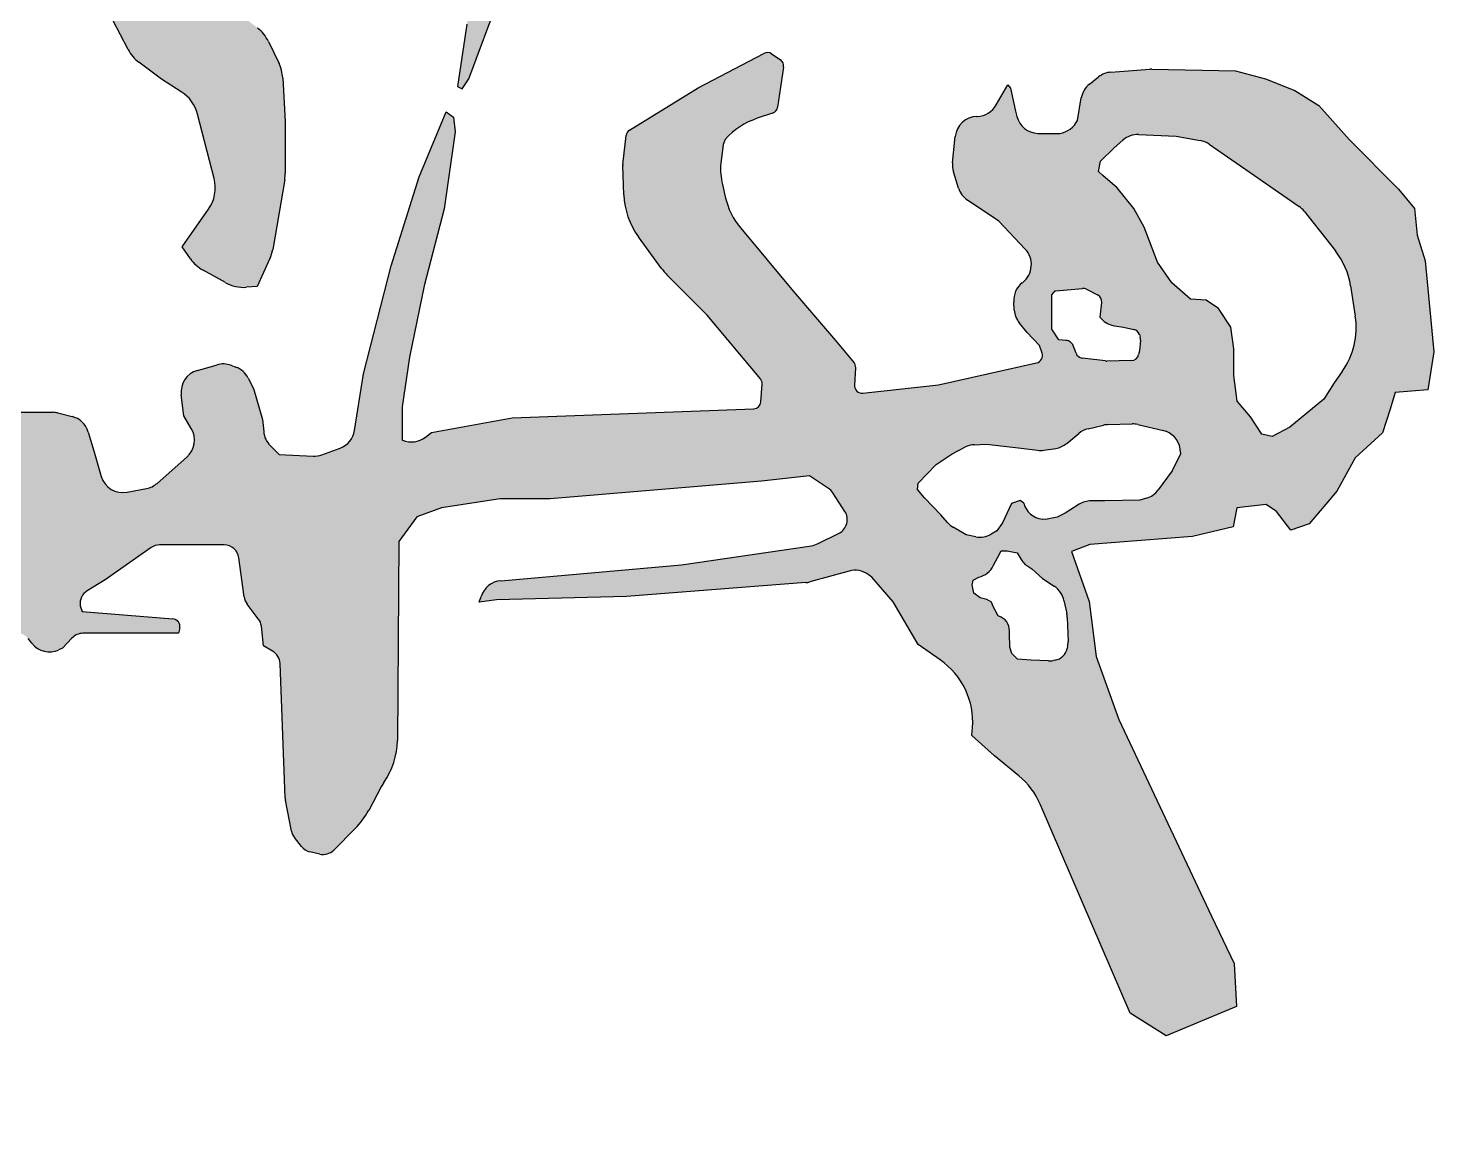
# Model space of a CAD drawing. Extents: x 1169373 to 1354985, y 649019 to 904199.
# Drawn here: x 1351048 to 1351683, y 695804 to 696304 of the extents above; entities that cross this region are included whole.
import ezdxf

# ---------------------------------------------------------------- set-up
doc = ezdxf.new("R2010")
doc.units = 0
doc.header["$LTSCALE"] = 1000
doc.header["$MEASUREMENT"] = 0
doc.layers.add('签名', color=7, linetype='Continuous')

msp = doc.modelspace()

# ---------------------------------------------------------------- hatches: boundary and pattern name
at = {"layer": '签名'}
h = msp.add_hatch(color=4, dxfattribs=at)
h.paths.add_polyline_path([(1350937.89, 696799.28), (1350959.57, 696796.36), (1350971.65, 696791.78), (1350981.66, 696786.37), (1350984.99, 696779.71), (1350985.83, 696771.79), (1350986.24, 696764.71), (1350986.24, 696763.05), (1350989.99, 696766.38), (1350995.41, 696774.71), (1351001.66, 696784.29), (1350999.16, 696795.11), (1350996.24, 696799.49, 0.161293), (1350979.39, 696812.64), (1350972.49, 696815.1), (1350945.81, 696823.01), (1350910.34, 696831.69, -0.055927), (1350903.22, 696834.3), (1350888.03, 696841.88, -0.036786), (1350883.74, 696844.44), (1350875.21, 696850.4, 0.116967), (1350860.63, 696856.18, 0.125161), (1350858.98, 696855.88), (1350850.21, 696851.87, 0.089225), (1350849.22, 696851.18, -0.045924), (1350849.7, 696851.58), (1350844.42, 696847.95, 0.195275), (1350843.01, 696845.81), (1350842.46, 696843.07, 0.293872), (1350843.8, 696839.64), (1350849.53, 696835.51), (1350855.36, 696833.43), (1350861.62, 696827.18), (1350863.75, 696812.29, 0.040442), (1350863.7, 696811.75, 0.74192), (1350869.93, 696809.86), (1350872.04, 696813.02), (1350881.21, 696815.93), (1350890.38, 696814.27), (1350897.46, 696809.27), (1350905.44, 696802.44, 0.146226), (1350907.22, 696801.65), (1350922.47, 696799.69)])
h.paths.add_polyline_path([(1351190.15, 696430.77, -0.224051), (1351196.5, 696417.72), (1351196.84, 696388.49, 0.252735), (1351204.67, 696374.37), (1351211.64, 696369.92), (1351218.31, 696370.59, 0.405395), (1351233.58, 696388.68), (1351232.41, 696405.44), (1351245.34, 696409.13), (1351249.03, 696410.98), (1351236.57, 696417.9), (1351234.26, 696427.12), (1351234.63, 696443.88, 0.116113), (1351233.02, 696451.5), (1351224.56, 696469.47, 0.062977), (1351222.27, 696473.07), (1351212.4, 696484.98, 0.230474), (1351198.86, 696491.13), (1351186.24, 696490.79), (1351182.23, 696489.73, 0.141943), (1351174.12, 696484.88), (1351163.19, 696473.14, 0.175293), (1351158.66, 696462.5), (1351158.54, 696460.34), (1351159.93, 696454.34), (1351160.85, 696454.34)])
h.paths.add_polyline_path([(1351163.29, 696281.25, 0.097987), (1351161.65, 696287.64), (1351156.84, 696297.64, 0.115547), (1351151.98, 696303.68), (1351133.83, 696317.85), (1351113.2, 696327.82), (1351103.37, 696328.01), (1351094.57, 696323.17), (1351086.59, 696307.21), (1351093.45, 696294.03, 0.112428), (1351098.33, 696288.27), (1351108.54, 696280.62), (1351117.5, 696274.92, -0.190711), (1351124.85, 696264.8), (1351132.28, 696235.76, -0.218827), (1351129.74, 696221.79), (1351117.86, 696204.83), (1351121.59, 696199.45, 0.115033), (1351127.31, 696194.27), (1351137.43, 696188.65, 0.14431), (1351146.81, 696186.55), (1351151.79, 696186.88), (1351157.53, 696199.5, 0.064737), (1351158.81, 696203.69), (1351164.19, 696235.33, 0.042109), (1351164.43, 696238.18), (1351164.43, 696261.34)])
h.paths.add_polyline_path([(1351004.57, 695876.53, 0.133698), (1351006.65, 695879.43), (1351010.33, 695889.27), (1351009.94, 695900.05), (1351009.94, 695904.16), (1351006.61, 695906.12), (1350999.16, 695906.51), (1350985.44, 695906.31), (1350979.11, 695906.92, -0.296761), (1350973.31, 695911.53), (1350971.91, 695915.72), (1350968.58, 695915.72), (1350965.49, 695910.93, -0.111035), (1350963.36, 695908.84), (1350958.97, 695906.12), (1350951.26, 695897.59, -0.159662), (1350947.58, 695895.49), (1350942.12, 695894.37), (1350928.4, 695895.54), (1350928.24, 695894.82), (1350927.93, 695888.24), (1350928.56, 695882.6), (1350933.26, 695877.59), (1350940.47, 695870.38), (1350944.55, 695870.7), (1350948.62, 695873.83), (1350952.07, 695872.58), (1350955.52, 695868.19), (1350956.78, 695861.3), (1350955.89, 695844.25, 0.22558), (1350958.12, 695838.85), (1350965.87, 695831.85), (1350969.32, 695832.48), (1350977.16, 695842.81), (1350986.31, 695851.05, 0.121444), (1350988.14, 695853.74), (1350992.5, 695865.51, -0.134274), (1350994.59, 695868.42)])
msp.add_hatch(color=4, dxfattribs=at).paths.add_polyline_path([(1351391.53, 696678.64), (1351328.98, 696552.56), (1351284.35, 696440.26), (1351260.75, 696364.86), (1351246.4, 696305.46), (1351242.3, 696277.29), (1351244.35, 696276.27), (1351247.4, 696280.74), (1351279.59, 696367.78), (1351319.06, 696467.1), (1351359.28, 696554.32), (1351403.86, 696644.87), (1351412.62, 696649.98), (1351416.28, 696640.49), (1351413.36, 696590.83), (1351413.36, 696552.13), (1351418.47, 696517.08), (1351442.59, 696474), (1351465.97, 696441.86), (1351484.97, 696414.85), (1351490.82, 696398.78), (1351489.36, 696382.72), (1351480.59, 696354.97), (1351473.57, 696347.03), (1351459.22, 696342.43), (1351449.99, 696331.16), (1351451.53, 696324.5), (1351468.47, 696317.77), (1351480.77, 696316.75), (1351495.63, 696330.58), (1351514.08, 696354.13), (1351523.31, 696385.88), (1351520.23, 696415.58), (1351509.47, 696440.67), (1351486.92, 696471.9), (1351465.91, 696501.6), (1351451.01, 696548.92), (1351452.03, 696589.88), (1351453.03, 696657.13), (1351450.98, 696694.51), (1351442.26, 696705.26), (1351424.84, 696711.41), (1351406.39, 696707.31)])
h = msp.add_hatch(color=4, dxfattribs=at)
h.paths.add_polyline_path([(1351318.41, 696255.11, -0.231178), (1351320.01, 696257.63), (1351350.92, 696276.64), (1351380.63, 696292.26, -0.274551), (1351384.1, 696292.08), (1351388.08, 696289.42, -0.290357), (1351389.56, 696286.1), (1351386.87, 696267.94, -0.282713), (1351384.58, 696265.21), (1351377.67, 696262.91, 0.12974), (1351363.15, 696253.41), (1351362.29, 696251.1), (1351361.15, 696242.54, 0.07073), (1351361.94, 696233), (1351363.2, 696227.45, 0.118418), (1351370.24, 696213.22), (1351394.02, 696184.71), (1351413.91, 696161.52), (1351421.33, 696152.62, -0.191696), (1351422.11, 696150.23), (1351421.62, 696142.36, 0.465128), (1351425.38, 696138.77), (1351459.5, 696142.47), (1351503.85, 696152.4, 0.44834), (1351506.31, 696156.84), (1351505.14, 696160.2), (1351499.55, 696166.18), (1351496.06, 696170.42, -0.157491), (1351493.76, 696176.24), (1351493.52, 696179.97, -0.24693), (1351497.38, 696188.64), (1351497.58, 696188.79, 0.440579), (1351498.69, 696203.8), (1351486.78, 696216.42), (1351472.59, 696225.99, -0.170294), (1351468.56, 696231.4), (1351466.26, 696238.73, -0.102372), (1351465.85, 696242.85), (1351467.1, 696254.67, -0.373734), (1351476.88, 696263.79), (1351477.1, 696263.8, 0.254103), (1351485.49, 696268.74), (1351490.89, 696278), (1351492, 696276.56), (1351494.33, 696266.13), (1351494.91, 696263.79, 0.331647), (1351504.36, 696256.09), (1351505.95, 696256.02), (1351512.95, 696256.02, 0.263355), (1351521.69, 696260.97), (1351522.31, 696262), (1351524.04, 696272.11, -0.184975), (1351527.77, 696278.38), (1351531.84, 696281.6, -0.149598), (1351537.39, 696283.77), (1351555.43, 696285.13), (1351593.75, 696284.33), (1351607.31, 696280.75), (1351620.48, 696275.56), (1351631.26, 696268.78), (1351645.23, 696253.23), (1351667.32, 696230.87), (1351674.51, 696222.1), (1351675.7, 696210.14), (1351679.3, 696198.57), (1351683.3, 696157.41), (1351680.5, 696140.27), (1351665.74, 696139.07), (1351663.34, 696131.09), (1351660.15, 696120.73), (1351647.78, 696109.56), (1351639.4, 696094.41), (1351627.03, 696079.65), (1351618.64, 696076.86), (1351612.26, 696085.24), (1351607.47, 696088.43), (1351594.3, 696086.83), (1351592.58, 696078.34), (1351574.22, 696073.95), (1351527.93, 696070.36), (1351519.55, 696067.17), (1351527.63, 696044.55), (1351530.82, 696019.68), (1351540.97, 695991.2), (1351582.83, 695902.43), (1351593.04, 695881), (1351594.07, 695861.61), (1351562.41, 695848.35), (1351546.07, 695858.55), (1351524.63, 695908.55), (1351505.42, 695953.04, 0.119239), (1351495.81, 695965.81), (1351484.8, 695974.87), (1351474.59, 695984.05), (1351474.87, 695987.61, 0.267055), (1351460.29, 696018.21), (1351450.32, 696025.09), (1351439.08, 696044.35), (1351429.44, 696055.59), (1351427.77, 696056.78, 0.225942), (1351419.13, 696058.31), (1351401.46, 696053.44, -0.047725), (1351399.55, 696053.11), (1351318.6, 696046.76), (1351259.93, 696045.38), (1351252.1, 696044.2), (1351252.95, 696046.88, -0.302854), (1351261.77, 696053.96), (1351343.5, 696061.21), (1351402.12, 696069.8, 0.079622), (1351405.2, 696070.77), (1351414.59, 696075.46, 0.447831), (1351417.25, 696085.25), (1351411.73, 696093.74, 0.101957), (1351409.8, 696095.69), (1351401.33, 696101.33), (1351379.64, 696098.93), (1351284.07, 696090.9), (1351261.58, 696090.9), (1351235.07, 696086.89), (1351223.83, 696082.88), (1351215.8, 696071.64), (1351215.08, 695981.8, -0.1506), (1351209.03, 695962.71), (1351207.77, 695960.89), (1351202.14, 695950.2, -0.07539), (1351196.09, 695942), (1351186.34, 695932.26, -0.258442), (1351180, 695930.44), (1351175.59, 695931.46, -0.172364), (1351171.75, 695933.91), (1351168.6, 695937.96, -0.116492), (1351167.29, 695940.8), (1351164.4, 695955.27), (1351162.13, 696016.53, 0.257654), (1351158.74, 696022.16), (1351154.57, 696024.57), (1351153.65, 696033.37, 0.137932), (1351152.28, 696036.78), (1351147.23, 696043.4, -0.130882), (1351145.89, 696046.63), (1351143.53, 696064.26, 0.375873), (1351136.79, 696070.16), (1351107.72, 696070.16, 0.153785), (1351103.82, 696068.93), (1351083.05, 696054.4), (1351075, 696049.42, 0.298099), (1351071.85, 696042.68), (1351072.79, 696040.08), (1351113.72, 696036.68, -0.449386), (1351116.77, 696032.61), (1351116.28, 696030.2), (1351073.08, 696030.2, 0.210128), (1351068.07, 696028), (1351063.9, 696023.45), (1351062.1, 696022.66, -0.340919), (1351050.01, 696025.68), (1351048.3, 696027.85, 0.210758), (1351043.45, 696030.42), (1351034.95, 696031.02, -0.201903), (1351027.9, 696034.6), (1351021.95, 696041.63, -0.259318), (1351020.02, 696051.35), (1351020.94, 696054.21, -0.264412), (1351033.33, 696065.56), (1351043.62, 696067.91), (1351044.44, 696069.74, 0.42547), (1351042.6, 696074.28), (1351038.52, 696075.91, 0.080244), (1351031.19, 696076.93), (1351014.9, 696076.35), (1350920.09, 696075.25), (1350845.75, 696069.06), (1350812.29, 696066.93, 0.145884), (1350808.64, 696065.59), (1350760.57, 696029.59), (1350721.15, 696003.14), (1350672.71, 695966.56), (1350609.07, 695923.23), (1350589.57, 695908.19, 0.151784), (1350586.09, 695903.23), (1350584.29, 695897.65), (1350584.29, 695893.1, 0.121298), (1350585.46, 695888.36), (1350588.38, 695885), (1350594.13, 695883.52), (1350600.18, 695883.66, 0.108689), (1350614.37, 695887.12), (1350623.95, 695891.81), (1350693.78, 695923.87), (1350777.93, 695962.37), (1350849.5, 695991.45), (1350879.39, 695997.74), (1350924.22, 696000.1), (1350935.03, 695999.53, -0.148728), (1350942.47, 695996.83), (1350949.18, 695991.8, -0.11645), (1350953.18, 695987.01), (1350958.04, 695977.31), (1350942.83, 695974.97, 0.187953), (1350934.28, 695970.03), (1350917.33, 695948.86, 0.102525), (1350914.82, 695943.94), (1350910.85, 695929.37), (1350892.83, 695929.37, 0.144191), (1350885.46, 695927.2), (1350802.31, 695873.57), (1350723.59, 695827.3, 0.063491), (1350720.87, 695825.19), (1350706.35, 695810.69, -0.080592), (1350702.82, 695808.14), (1350698.28, 695805.88, -0.178905), (1350688.9, 695804.85), (1350685.39, 695810.56), (1350681.59, 695821.8, -0.27945), (1350684.45, 695835.6), (1350689.06, 695840.56), (1350710.73, 695847.06, 0.073381), (1350714.33, 695848.74), (1350819.62, 695918.37), (1350856.64, 695944.03, 0.06755), (1350859.34, 695946.5), (1350864.92, 695953.21), (1350865.25, 695955.07, 0.305341), (1350854.56, 695960.32), (1350850.29, 695960.02), (1350779.51, 695928.58), (1350655.07, 695875.06), (1350619.1, 695861.4, -0.052637), (1350612.2, 695859.58), (1350591.21, 695856.35, -0.090596), (1350579, 695856.7), (1350564.82, 695859.7, -0.085038), (1350554.15, 695863.95), (1350548.22, 695867.57, -0.181064), (1350543.81, 695873.2), (1350541.17, 695881.56, -0.147202), (1350541.09, 695887.44), (1350544.34, 695898.82, -0.109427), (1350546.44, 695902.7), (1350564.77, 695923.83, -0.048018), (1350566.19, 695925.17), (1350623.61, 695970.15), (1350673.16, 696003.94), (1350688.55, 696016.11, 0.298156), (1350690.9, 696023.17), (1350688.1, 696033.8), (1350682.6, 696040.09), (1350663.72, 696041.66), (1350452.75, 696015.77), (1350336.17, 696003.18), (1350080.17, 695982.31, -0.291644), (1350073.7, 695985.73), (1350056.19, 696016.54), (1350056.19, 696019.06, -0.383842), (1350062.27, 696025.82), (1350101.01, 696029.9), (1350399.09, 696043.26), (1350603.77, 696065.33), (1350676.91, 696070.83), (1350679.83, 696078.73), (1350677.62, 696108.49), (1350664.7, 696147.2), (1350652.83, 696162.03), (1350636.14, 696183.97, -0.101619), (1350633.18, 696190.13), (1350630.98, 696198.92, -0.109256), (1350630.78, 696206.26), (1350633.06, 696218.1, -0.280752), (1350644.95, 696231.19), (1350647.63, 696231.98, -0.126758), (1350656.11, 696232.27), (1350664.39, 696230.43, -0.15474), (1350673.27, 696225.28), (1350687.56, 696209.57, -0.081557), (1350690.56, 696204.95), (1350695.08, 696194.63, -0.093443), (1350696.49, 696188.49), (1350697.35, 696166.97), (1350704.28, 696126.43), (1350714.43, 696085.85, 0.390931), (1350722.14, 696080.8), (1350752.76, 696085.9), (1350777.35, 696098.64, 0.171134), (1350780.45, 696101.93), (1350790.37, 696124.46), (1350820.05, 696169.94), (1350834.17, 696198.16, 0.116513), (1350834.89, 696201.21), (1350834.89, 696221.86, 0.107138), (1350834.28, 696224.67), (1350831.53, 696230.72, 0.523435), (1350820.54, 696232.71), (1350809.33, 696221.52, -0.18265), (1350804.95, 696219.54), (1350791.63, 696218.71, -0.340063), (1350784.75, 696223.35), (1350782.85, 696229.06, 0.294066), (1350777.11, 696233.67), (1350771.85, 696234.23, 0.133568), (1350754.24, 696231.37), (1350751.78, 696230.25), (1350736.71, 696221.89, 0.220074), (1350733.35, 696217.28), (1350730.22, 696201.67, -0.080659), (1350729.46, 696199.63), (1350718.13, 696179.83), (1350715.42, 696181.99, -0.201849), (1350712.9, 696186.63), (1350709.4, 696221.6, -0.240558), (1350710.52, 696224.48), (1350725.9, 696238.14, 0.21433), (1350727.04, 696240.68), (1350727.04, 696244.99, 0.280337), (1350725.2, 696248.01), (1350671.63, 696275.73), (1350633.85, 696298.75, 0.156534), (1350627.79, 696300.21), (1350612.27, 696299.06, -0.46076), (1350604.99, 696306.4), (1350606.74, 696327.5, -0.064651), (1350610.41, 696344.62), (1350621.36, 696386.58), (1350636.95, 696446.47), (1350655.31, 696518.65), (1350658.9, 696537.32), (1350638.04, 696535.23, -0.064936), (1350620.46, 696535.76), (1350604, 696538.42, -0.080775), (1350593.65, 696541.86), (1350586.09, 696545.81, -0.135752), (1350572.86, 696558.19), (1350572.48, 696558.82, -0.154043), (1350567.55, 696578.67), (1350567.75, 696581.9, -0.136703), (1350568.95, 696585.34), (1350576.78, 696596.64), (1350578.62, 696597.11, -0.279334), (1350585.36, 696595.07), (1350599.74, 696579.04), (1350620.16, 696569.17), (1350640.21, 696565.16, 0.141167), (1350658.96, 696566.73), (1350662.86, 696569.53), (1350667.5, 696576.22, 0.122029), (1350668.22, 696579.41), (1350667.15, 696628.62, 0.13949), (1350661.67, 696646.4), (1350654.44, 696657.52), (1350649.05, 696663.24, 0.109197), (1350636.92, 696671.5), (1350627.43, 696675.3, -0.674227), (1350633.5, 696707.26), (1350644.29, 696706.76, -0.092395), (1350659.49, 696701.81), (1350670.86, 696695.38, -0.067551), (1350678.14, 696689.84), (1350693.98, 696674.01), (1350694.71, 696673.01, -0.157847), (1350701.3, 696653.13), (1350701.85, 696573.34, 0.507739), (1350706.3, 696570.13), (1350734.16, 696579.22), (1350797.41, 696595.68), (1350803.02, 696597.79, 0.285141), (1350824.87, 696626.22), (1350825.32, 696630.67), (1350815.13, 696651.03), (1350814.86, 696655.58, -0.404917), (1350824.12, 696666.34), (1350831.74, 696667.03, -0.059906), (1350834.17, 696666.96), (1350845.32, 696665.29, -0.217925), (1350852.43, 696660.65), (1350858.71, 696650.72, -0.127757), (1350860.27, 696645.84), (1350860.97, 696633.22), (1350861.38, 696630.19, 0.45192), (1350874.11, 696621.69), (1350893.5, 696626.86, 0.061267), (1350901.2, 696629.96), (1350915.08, 696637.64, -0.126968), (1350931.53, 696641.88), (1350984.15, 696641.88, 0.329734), (1350987.4, 696644.29), (1350993.91, 696665.58), (1351001.91, 696643.43, 0.229531), (1351004.03, 696641.36), (1351007.49, 696640.21, -0.382276), (1351009.74, 696636.27), (1351006.73, 696622.23, -0.203047), (1351005.2, 696620.06), (1350995.88, 696614.24), (1350978.1, 696604.36), (1350953.06, 696595.8), (1350918.15, 696589.22), (1350901.02, 696589.22), (1350886.44, 696589.74, 0.112418), (1350879.03, 696588.33), (1350874.31, 696586.27, 0.326044), (1350872.29, 696582.81), (1350875.29, 696553.43), (1350873.32, 696540.93), (1350868.68, 696533.34, 0.328096), (1350869.36, 696525.32), (1350875.29, 696518.55), (1350890.39, 696463.81, 0.053255), (1350890.92, 696462.47), (1350914.82, 696416.78), (1350933.79, 696386.25), (1350949.92, 696361.07, 0.098742), (1350951.76, 696359.15), (1350974.89, 696343.08), (1351011.04, 696310.24, 0.218816), (1351016.46, 696308.52), (1351019.05, 696308.85, -0.291918), (1351025.66, 696305.71), (1351027.45, 696302.84, -0.158896), (1351028.47, 696298.75), (1351027.58, 696286.22), (1351036.01, 696289.38), (1351019.15, 696271.48), (1351018.44, 696267.23, -0.240188), (1351009.26, 696254.81), (1351002.91, 696253.98), (1350972.13, 696253.98), (1350927.05, 696250.29), (1350901.19, 696249.55), (1350890.84, 696246.6), (1350888.6, 696227.97), (1350875.3, 696203.6), (1350858.31, 696182.93), (1350853.14, 696173.33), (1350844.46, 696154.13, -0.059303), (1350840.31, 696147.25), (1350826.15, 696129.06, 0.096023), (1350820.29, 696117.52), (1350817.67, 696108.35), (1350821.36, 696103.19), (1350831.71, 696100.97), (1350899.49, 696110.66), (1350931.02, 696113.44, 0.368288), (1350940.29, 696122.87), (1350940.4, 696124.37, -0.287337), (1350946.79, 696133.11), (1350950.17, 696134.47, -0.1299), (1350955.35, 696135.1), (1350985.96, 696130.9), (1351015.79, 696130.07), (1351059.3, 696130.07, -0.061275), (1351061.77, 696129.76), (1351068.15, 696128.17, -0.265952), (1351075.46, 696121.16), (1351077.96, 696112.68), (1351081.37, 696101.08, 0.385739), (1351093.06, 696093.94), (1351101.74, 696095.59, 0.134429), (1351106.57, 696097.96), (1351120, 696109.8, 0.361907), (1351122, 696122.7), (1351118.57, 696128.41), (1351117.44, 696137.99, -0.367837), (1351124.77, 696148.99), (1351133.63, 696151.52, -0.157947), (1351139.91, 696151.3), (1351142.1, 696150.5, -0.191883), (1351147.74, 696145.48), (1351150.06, 696140.83), (1351154.21, 696126.75), (1351154.7, 696121.32, 0.175535), (1351157.65, 696115.03), (1351161.67, 696111.02), (1351177.01, 696110.29, 0.100406), (1351181.01, 696110.91), (1351189.21, 696113.92, 0.271742), (1351195.76, 696121.9), (1351199.79, 696147.46), (1351212.23, 696196.32), (1351224.92, 696236.53), (1351237.09, 696265.89), (1351240.41, 696263.4), (1351241.24, 696256.78), (1351236.26, 696222), (1351227.15, 696187.21), (1351220.51, 696154.91), (1351217.2, 696132.55), (1351217.2, 696117.65, 0.280775), (1351227.75, 696118.85), (1351230.46, 696120.96), (1351266.93, 696127.58), (1351376.04, 696131.59, 0.384258), (1351379.3, 696134.76), (1351379.84, 696142.77, 0.192772), (1351379.06, 696145.17), (1351355.06, 696173.94), (1351337.84, 696191.15, -0.038185), (1351334.46, 696195.09), (1351323.97, 696209.38, -0.150784), (1351317.41, 696228.32), (1351316.94, 696241.85)])
h.paths.add_polyline_path([(1350828.27, 696569.63), (1350830.67, 696558.57), (1350828.89, 696515.84), (1350816.57, 696444.44), (1350799.32, 696379.2), (1350775.92, 696312.73), (1350754.97, 696280.72), (1350726.64, 696295.49), (1350697.07, 696309.03), (1350646.59, 696330.97, -0.411776), (1350643.04, 696339.86), (1350657.65, 696374.27), (1350671.2, 696416.13), (1350687.22, 696477.68), (1350694.61, 696513.37), (1350703.23, 696534.3), (1350712.23, 696537.4), (1350744.01, 696543.65), (1350773.86, 696556.16), (1350800.34, 696564.82), (1350822.01, 696570.59)], flags=16)
h.paths.add_polyline_path([(1350861.1, 696491.09), (1350864.08, 696490.25), (1350870.02, 696479.63), (1350874.7, 696454.59), (1350893.39, 696411.73), (1350919.5, 696356.36, 0.039662), (1350920.83, 696354.03), (1350938.34, 696328.4), (1350954.48, 696299.54), (1350962.55, 696285.53), (1350959.58, 696282.56), (1350932.82, 696281.29), (1350900.25, 696277.81), (1350837.51, 696282.9, 0.081589), (1350835.31, 696282.72), (1350815.12, 696277.67, 0.183834), (1350811.15, 696274.91), (1350808.73, 696271.36, -0.12786), (1350802.28, 696265.73), (1350793.49, 696261.34), (1350785, 696264.31), (1350783.89, 696271.52), (1350784.76, 696281.88), (1350795.99, 696306.05), (1350812.4, 696337.12), (1350827.95, 696372.51), (1350842.63, 696410.49), (1350853, 696452.79), (1350855.59, 696487.31), (1350857.28, 696490.67)], flags=16)
h.paths.add_polyline_path([(1351532.68, 696243.55), (1351538.89, 696249.65), (1351542.82, 696253.05, -0.191823), (1351549.94, 696255.53), (1351566.87, 696254.78), (1351577.76, 696252.84, -0.10674), (1351581.74, 696251.2), (1351602.31, 696237.07), (1351622.5, 696223.03, -0.07439), (1351624.7, 696220.96), (1351638.8, 696203.03, -0.129106), (1351645.68, 696187.19), (1351647.79, 696173.45, -0.195793), (1351641.85, 696148.51), (1351638.21, 696143.42), (1351633.55, 696135.97), (1351618.16, 696123.39), (1351610.23, 696119.19), (1351605.57, 696120.13), (1351600.44, 696128.05), (1351594.38, 696135.03), (1351592.98, 696146.68), (1351592.98, 696158.8), (1351591.58, 696168.58), (1351585.99, 696176.97), (1351580.39, 696180.7), (1351573.4, 696181.16), (1351565, 696188.62), (1351558.48, 696197.94), (1351552.41, 696213.78), (1351547.75, 696222.16), (1351540.29, 696231.48), (1351533.76, 696237.07), (1351531.82, 696238.93)], flags=16)
h.paths.add_polyline_path([(1351510.75, 696183.22), (1351512.19, 696184.94), (1351512.48, 696184.94), (1351525.46, 696186.1), (1351531.38, 696183.14, -0.319194), (1351533.23, 696179.67), (1351532.38, 696173.13), (1351533.13, 696172.31, 0.170609), (1351539.1, 696169.12), (1351543.06, 696168.51), (1351547.75, 696167.5, -0.270894), (1351550.28, 696165.17), (1351550.84, 696163.33), (1351550.27, 696157.85), (1351549.94, 696156.2, -0.35173), (1351546.67, 696153.47), (1351535.27, 696153.24), (1351524.45, 696154.52, -0.28734), (1351521.64, 696156.78), (1351520.57, 696159.86, 0.155831), (1351519.33, 696161.52, 0.184917), (1351517.12, 696162.54), (1351513.92, 696162.75), (1351510.75, 696167.65), (1351510.75, 696176.01)], flags=16)
h.paths.add_polyline_path([(1351450.34, 696098.09), (1351458.41, 696106.51), (1351465.74, 696111.28), (1351471.45, 696114.27, -0.109091), (1351475.7, 696115.42), (1351481.15, 696115.68), (1351496.92, 696113.84), (1351504.31, 696112.92, 0.069308), (1351507.12, 696112.96), (1351512.46, 696113.78, 0.13629), (1351517.43, 696116.02), (1351522.85, 696120.53, -0.117467), (1351527.08, 696122.63), (1351534.07, 696124.24, -0.049761), (1351536.08, 696124.5), (1351546.97, 696124.8, -0.063156), (1351549.53, 696124.55), (1351561.1, 696121.91), (1351562.23, 696121.48, -0.311276), (1351568.8, 696111.95), (1351568.8, 696111.28), (1351565.14, 696103.58), (1351558.74, 696094.96, -0.162986), (1351553.42, 696091.26), (1351550.47, 696090.39), (1351534.69, 696090.02), (1351528.45, 696090.02, 0.140475), (1351523.05, 696088.48), (1351516.72, 696084.53), (1351513.06, 696082.69), (1351507.92, 696081.6), (1351506.35, 696081.79, -0.312011), (1351498.04, 696088.94), (1351496.36, 696090.14), (1351492.52, 696088.92), (1351488.48, 696080.13), (1351485.92, 696076.46), (1351483.25, 696074.97, -0.174687), (1351476.43, 696073.82), (1351471.98, 696074.63), (1351466.09, 696078.16, -0.082204), (1351463.55, 696080.32), (1351460.61, 696083.79), (1351453.27, 696091.49), (1351449.97, 696095.15)], flags=16)
h.paths.add_polyline_path([(1351475.26, 696054.17), (1351477.73, 696055.51, 0.21493), (1351484.28, 696060.73), (1351486.28, 696064.62), (1351487.87, 696067.49), (1351490.57, 696067.49), (1351495.03, 696066.53), (1351496.89, 696063.55, 0.120194), (1351500.35, 696060.18), (1351501.71, 696059.38), (1351506.48, 696054.93), (1351511.81, 696051.43, -0.198061), (1351516.19, 696045.01), (1351517.62, 696038.23), (1351518.05, 696026.52, -0.06461), (1351517.81, 696023.91), (1351517.66, 696023.26, -0.302829), (1351512.2, 696018.06), (1351511.36, 696017.91, -0.052243), (1351509.24, 696017.76), (1351501.39, 696018.04), (1351495.19, 696018.52), (1351492.64, 696021.06), (1351491.69, 696023.93), (1351491.52, 696030.64, 0.37754), (1351486.45, 696038.06), (1351484.21, 696042.37), (1351483.42, 696044.28), (1351481.35, 696045.55), (1351478.32, 696046.18), (1351475.46, 696048.41), (1351474.66, 696052.06)], flags=16)

# ---------------------------------------------------------------- linework, layer by layer
at = {"layer": '签名', "color": 4}
for p, q in [((1351247.4, 696280.74, -1699.6), (1351279.59, 696367.78, -1699.6)), ((1351093.45, 696294.03, -1699.6), (1351086.59, 696307.21, -1699.6)), ((1351246.4, 696305.46, -1699.6), (1351242.3, 696277.29, -1699.6)), ((1351156.84, 696297.64, -1699.6), (1351161.65, 696287.64, -1699.6)), ((1351350.92, 696276.64, -1699.6), (1351380.63, 696292.26, -1699.6)), ((1351384.1, 696292.08, -1699.6), (1351388.08, 696289.42, -1699.6)), ((1351108.54, 696280.62, -1699.6), (1351098.33, 696288.27, -1699.6)), ((1351389.56, 696286.1, -1699.6), (1351386.87, 696267.94, -1699.6)), ((1351117.5, 696274.92, -1699.6), (1351108.54, 696280.62, -1699.6)), ((1351163.29, 696281.25, -1699.6), (1351164.43, 696261.34, -1699.6)), ((1351244.35, 696276.27, -1699.6), (1351247.4, 696280.74, -1699.6)), ((1351527.77, 696278.38, -1699.6), (1351531.84, 696281.6, -1699.6)), ((1351537.39, 696283.77, -1699.6), (1351554.95, 696285.1, -1699.6)), ((1351555.92, 696285.12, -1699.6), (1351593.75, 696284.33, -1699.6)), ((1351593.75, 696284.33, -1699.6), (1351607.31, 696280.75, -1699.6)), ((1351607.31, 696280.75, -1699.6), (1351620.48, 696275.56, -1699.6)), ((1351242.3, 696277.29, -1699.6), (1351244.35, 696276.27, -1699.6)), ((1351320.01, 696257.63, -1699.6), (1351350.92, 696276.64, -1699.6)), ((1351485.61, 696268.96, -1699.6), (1351490.89, 696278, -1699.6)), ((1351490.89, 696278, -1699.6), (1351492, 696276.56, -1699.6)), ((1351492, 696276.56, -1699.6), (1351494.33, 696266.13, -1699.6)), ((1351620.48, 696275.56, -1699.6), (1351631.26, 696268.78, -1699.6)), ((1351522.31, 696262, -1699.6), (1351524.04, 696272.11, -1699.6)), ((1351631.26, 696268.78, -1699.6), (1351645.23, 696253.23, -1699.6)), ((1351132.28, 696235.76, -1699.6), (1351124.85, 696264.8, -1699.6)), ((1351164.43, 696261.34, -1699.6), (1351164.43, 696238.18, -1699.6)), ((1351224.92, 696236.53, -1699.6), (1351237.09, 696265.89, -1699.6)), ((1351237.09, 696265.89, -1699.6), (1351240.41, 696263.4, -1699.6)), ((1351240.41, 696263.4, -1699.6), (1351241.24, 696256.78, -1699.6)), ((1351384.58, 696265.21, -1699.6), (1351377.67, 696262.91, -1699.6)), ((1351476.88, 696263.79, -1699.6), (1351477.1, 696263.8, -1699.6)), ((1351494.33, 696266.13, -1699.6), (1351494.91, 696263.79, -1699.6)), ((1351521.69, 696260.97, -1699.6), (1351522.31, 696262, -1699.6)), ((1351241.24, 696256.78, -1699.6), (1351236.26, 696222, -1699.6)), ((1351316.97, 696242.1, -1699.6), (1351318.41, 696255.11, -1699.6)), ((1351465.85, 696242.85, -1699.6), (1351467.1, 696254.67, -1699.6)), ((1351504.36, 696256.09, -1699.6), (1351505.95, 696256.02, -1699.6)), ((1351505.95, 696256.02, -1699.6), (1351512.95, 696256.02, -1699.6)), ((1351549.94, 696255.53, -1699.6), (1351566.87, 696254.78, -1699.6)), ((1351566.87, 696254.78, -1699.6), (1351577.76, 696252.84, -1699.6)), ((1351362.29, 696251.1, -1699.6), (1351361.15, 696242.54, -1699.6)), ((1351363.15, 696253.41, -1699.6), (1351362.29, 696251.1, -1699.6)), ((1351532.68, 696243.55, -1699.6), (1351538.89, 696249.65, -1699.6)), ((1351538.89, 696249.65, -1699.6), (1351542.82, 696253.05, -1699.6)), ((1351581.74, 696251.2, -1699.6), (1351602.31, 696237.07, -1699.6)), ((1351645.23, 696253.23, -1699.6), (1351667.32, 696230.87, -1699.6)), ((1351317.41, 696228.32, -1699.6), (1351316.95, 696241.6, -1699.6)), ((1351531.82, 696238.93, -1699.6), (1351532.68, 696243.55, -1699.6)), ((1351164.19, 696235.33, -1699.6), (1351158.81, 696203.69, -1699.6)), ((1351212.23, 696196.32, -1699.6), (1351224.92, 696236.53, -1699.6)), ((1351224.92, 696236.53, -1699.6), (1351224.92, 696236.53, -1699.6)), ((1351468.56, 696231.4, -1699.6), (1351466.26, 696238.73, -1699.6)), ((1351533.76, 696237.07, -1699.6), (1351531.82, 696238.93, -1699.6)), ((1351540.29, 696231.48, -1699.6), (1351533.76, 696237.07, -1699.6)), ((1351602.31, 696237.07, -1699.6), (1351622.5, 696223.03, -1699.6)), ((1351361.94, 696233, -1699.6), (1351363.2, 696227.45, -1699.6)), ((1351547.75, 696222.16, -1699.6), (1351540.29, 696231.48, -1699.6)), ((1351667.32, 696230.87, -1699.6), (1351674.51, 696222.1, -1699.6)), ((1351486.78, 696216.42, -1699.6), (1351472.59, 696225.99, -1699.6)), ((1351552.41, 696213.78, -1699.6), (1351547.75, 696222.16, -1699.6)), ((1351674.51, 696222.1, -1699.6), (1351675.7, 696210.14, -1699.6)), ((1351117.86, 696204.83, -1699.6), (1351129.74, 696221.79, -1699.6)), ((1351236.26, 696222, -1699.6), (1351227.15, 696187.21, -1699.6)), ((1351498.69, 696203.8, -1699.6), (1351486.78, 696216.42, -1699.6)), ((1351624.7, 696220.96, -1699.6), (1351638.8, 696203.03, -1699.6)), ((1351334.46, 696195.09, -1699.6), (1351323.97, 696209.38, -1699.6)), ((1351370.24, 696213.22, -1699.6), (1351394.02, 696184.71, -1699.6)), ((1351558.48, 696197.94, -1699.6), (1351552.41, 696213.78, -1699.6)), ((1351675.7, 696210.14, -1699.6), (1351679.3, 696198.57, -1699.6)), ((1351121.59, 696199.45, -1699.6), (1351117.86, 696204.83, -1699.6)), ((1351157.53, 696199.5, -1699.6), (1351151.79, 696186.88, -1699.6)), ((1351565, 696188.62, -1699.6), (1351558.48, 696197.94, -1699.6)), ((1351679.3, 696198.57, -1699.6), (1351683.3, 696157.41, -1699.6)), ((1351137.43, 696188.65, -1699.6), (1351127.31, 696194.27, -1699.6)), ((1351199.79, 696147.46, -1699.6), (1351212.23, 696196.32, -1699.6)), ((1351355.06, 696173.94, -1699.6), (1351337.84, 696191.15, -1699.6)), ((1351151.79, 696186.88, -1699.6), (1351146.81, 696186.55, -1699.6)), ((1351227.15, 696187.21, -1699.6), (1351220.51, 696154.91, -1699.6)), ((1351394.02, 696184.71, -1699.6), (1351413.91, 696161.52, -1699.6)), ((1351497.38, 696188.64, -1699.6), (1351497.58, 696188.79, -1699.6)), ((1351510.75, 696183.22, -1699.6), (1351512.19, 696184.94, -1699.6)), ((1351512.19, 696184.94, -1699.6), (1351512.48, 696184.94, -1699.6)), ((1351512.48, 696184.94, -1699.6), (1351524.5, 696186.01, -1699.6)), ((1351526.32, 696185.67, -1699.6), (1351531.38, 696183.14, -1699.6)), ((1351573.4, 696181.16, -1699.6), (1351565, 696188.62, -1699.6)), ((1351645.68, 696187.19, -1699.6), (1351647.79, 696173.45, -1699.6)), ((1351493.76, 696176.24, -1699.6), (1351493.52, 696179.97, -1699.6)), ((1351510.75, 696176.01, -1699.6), (1351510.75, 696183.22, -1699.6)), ((1351533.23, 696179.67, -1699.6), (1351532.38, 696173.13, -1699.6)), ((1351580.39, 696180.7, -1699.6), (1351573.4, 696181.16, -1699.6)), ((1351585.99, 696176.97, -1699.6), (1351580.39, 696180.7, -1699.6)), ((1351379.06, 696145.17, -1699.6), (1351355.06, 696173.94, -1699.6)), ((1351510.75, 696167.65, -1699.6), (1351510.75, 696176.01, -1699.6)), ((1351532.38, 696173.13, -1699.6), (1351533.13, 696172.31, -1699.6)), ((1351591.58, 696168.58, -1699.6), (1351585.99, 696176.97, -1699.6)), ((1351499.55, 696166.18, -1699.6), (1351496.06, 696170.42, -1699.6)), ((1351505.14, 696160.2, -1699.6), (1351499.55, 696166.18, -1699.6)), ((1351513.92, 696162.75, -1699.6), (1351510.75, 696167.65, -1699.6)), ((1351539.1, 696169.12, -1699.6), (1351543.06, 696168.51, -1699.6)), ((1351543.06, 696168.51, -1699.6), (1351547.75, 696167.5, -1699.6)), ((1351550.28, 696165.17, -1699.6), (1351550.64, 696163.99, -1699.6)), ((1351592.98, 696158.8, -1699.6), (1351591.58, 696168.58, -1699.6)), ((1351413.91, 696161.52, -1699.6), (1351421.33, 696152.62, -1699.6)), ((1351506.31, 696156.84, -1699.6), (1351505.14, 696160.2, -1699.6)), ((1351517.12, 696162.54, -1699.6), (1351513.92, 696162.75, -1699.6)), ((1351519.57, 696161.33, -1699.6), (1351519.11, 696161.73, -1699.6)), ((1351521.64, 696156.78, -1699.6), (1351520.57, 696159.86, -1699.6)), ((1351550.77, 696162.63, -1699.6), (1351550.27, 696157.85, -1699.6)), ((1351592.98, 696146.68, -1699.6), (1351592.98, 696158.8, -1699.6)), ((1351220.51, 696154.91, -1699.6), (1351217.2, 696132.55, -1699.6)), ((1351459.5, 696142.47, -1699.6), (1351503.85, 696152.4, -1699.6)), ((1351535.03, 696153.27, -1699.6), (1351524.45, 696154.52, -1699.6)), ((1351546.67, 696153.47, -1699.6), (1351535.5, 696153.24, -1699.6)), ((1351550.27, 696157.85, -1699.6), (1351549.94, 696156.2, -1699.6)), ((1351683.3, 696157.41, -1699.6), (1351680.5, 696140.27, -1699.6)), ((1351124.77, 696148.99, -1699.6), (1351133.63, 696151.52, -1699.6)), ((1351139.91, 696151.3, -1699.6), (1351142.1, 696150.5, -1699.6)), ((1351195.76, 696121.9, -1699.6), (1351199.79, 696147.46, -1699.6)), ((1351422.11, 696150.23, -1699.6), (1351421.62, 696142.36, -1699.6)), ((1351594.38, 696135.03, -1699.6), (1351592.98, 696146.68, -1699.6)), ((1351641.85, 696148.51, -1699.6), (1351638.21, 696143.42, -1699.6)), ((1351147.74, 696145.48, -1699.6), (1351150.06, 696140.83, -1699.6)), ((1351150.06, 696140.83, -1699.6), (1351154.21, 696126.75, -1699.6)), ((1351379.3, 696134.76, -1699.6), (1351379.84, 696142.77, -1699.6)), ((1351425.38, 696138.77, -1699.6), (1351459.5, 696142.47, -1699.6)), ((1351638.21, 696143.42, -1699.6), (1351633.55, 696135.97, -1699.6)), ((1351680.5, 696140.27, -1699.6), (1351665.74, 696139.07, -1699.6)), ((1351118.57, 696128.41, -1699.6), (1351117.44, 696137.99, -1699.6)), ((1351600.44, 696128.05, -1699.6), (1351594.38, 696135.03, -1699.6)), ((1351633.55, 696135.97, -1699.6), (1351618.16, 696123.39, -1699.6)), ((1351665.74, 696139.07, -1699.6), (1351663.34, 696131.09, -1699.6)), ((1351015.79, 696130.07, -1699.6), (1351059.3, 696130.07, -1699.6)), ((1351061.77, 696129.76, -1699.6), (1351068.15, 696128.17, -1699.6)), ((1351122, 696122.7, -1699.6), (1351118.57, 696128.41, -1699.6)), ((1351217.2, 696132.55, -1699.6), (1351217.2, 696117.64, -1699.6)), ((1351230.46, 696120.96, -1699.6), (1351266.93, 696127.58, -1699.6)), ((1351266.93, 696127.58, -1699.6), (1351376.04, 696131.59, -1699.6)), ((1351605.57, 696120.13, -1699.6), (1351600.44, 696128.05, -1699.6)), ((1351663.34, 696131.09, -1699.6), (1351660.15, 696120.73, -1699.6)), ((1351075.46, 696121.16, -1699.6), (1351077.96, 696112.68, -1699.6)), ((1351154.21, 696126.75, -1699.6), (1351154.7, 696121.32, -1699.6)), ((1351227.75, 696118.85, -1699.6), (1351230.46, 696120.96, -1699.6)), ((1351517.43, 696116.02, -1699.6), (1351522.85, 696120.53, -1699.6)), ((1351527.08, 696122.63, -1699.6), (1351534.07, 696124.24, -1699.6)), ((1351536.08, 696124.5, -1699.6), (1351546.97, 696124.8, -1699.6)), ((1351549.53, 696124.55, -1699.6), (1351561.1, 696121.91, -1699.6)), ((1351561.1, 696121.91, -1699.6), (1351562.23, 696121.48, -1699.6)), ((1351618.16, 696123.39, -1699.6), (1351610.23, 696119.19, -1699.6)), ((1351660.15, 696120.73, -1699.6), (1351647.78, 696109.56, -1699.6)), ((1351157.65, 696115.03, -1699.6), (1351161.67, 696111.02, -1699.6)), ((1351217.2, 696117.64, -1699.6), (1351217.48, 696117.53, -1699.6)), ((1351465.74, 696111.28, -1699.6), (1351471.45, 696114.27, -1699.6)), ((1351475.7, 696115.42, -1699.6), (1351481.15, 696115.68, -1699.6)), ((1351481.15, 696115.68, -1699.6), (1351496.92, 696113.84, -1699.6)), ((1351610.23, 696119.19, -1699.6), (1351605.57, 696120.13, -1699.6)), ((1351077.96, 696112.68, -1699.6), (1351081.37, 696101.08, -1699.6)), ((1351106.57, 696097.96, -1699.6), (1351120, 696109.8, -1699.6)), ((1351161.67, 696111.02, -1699.6), (1351177.01, 696110.29, -1699.6)), ((1351181.01, 696110.91, -1699.6), (1351189.21, 696113.92, -1699.6)), ((1351458.41, 696106.51, -1699.6), (1351465.74, 696111.28, -1699.6)), ((1351496.92, 696113.84, -1699.6), (1351504.31, 696112.92, -1699.6)), ((1351507.12, 696112.96, -1699.6), (1351512.46, 696113.78, -1699.6)), ((1351568.8, 696111.28, -1699.6), (1351565.14, 696103.58, -1699.6)), ((1351568.8, 696111.95, -1699.6), (1351568.8, 696111.28, -1699.6)), ((1351647.78, 696109.56, -1699.6), (1351639.4, 696094.41, -1699.6)), ((1351450.34, 696098.09, -1699.6), (1351458.41, 696106.51, -1699.6)), ((1351565.14, 696103.58, -1699.6), (1351558.74, 696094.96, -1699.6)), ((1351093.06, 696093.94, -1699.6), (1351101.74, 696095.59, -1699.6)), ((1351379.64, 696098.93, -1699.6), (1351284.07, 696090.9, -1699.6)), ((1351401.33, 696101.33, -1699.6), (1351379.64, 696098.93, -1699.6)), ((1351409.8, 696095.69, -1699.6), (1351401.33, 696101.33, -1699.6)), ((1351449.97, 696095.15, -1699.6), (1351450.34, 696098.09, -1699.6)), ((1351453.27, 696091.49, -1699.6), (1351449.97, 696095.15, -1699.6)), ((1351261.58, 696090.9, -1699.6), (1351235.07, 696086.89, -1699.6)), ((1351284.07, 696090.9, -1699.6), (1351261.58, 696090.9, -1699.6)), ((1351417.25, 696085.25, -1699.6), (1351411.73, 696093.74, -1699.6)), ((1351460.61, 696083.79, -1699.6), (1351453.27, 696091.49, -1699.6)), ((1351492.52, 696088.92, -1699.6), (1351488.48, 696080.13, -1699.6)), ((1351496.36, 696090.14, -1699.6), (1351492.52, 696088.92, -1699.6)), ((1351498.04, 696088.94, -1699.6), (1351496.36, 696090.14, -1699.6)), ((1351534.69, 696090.02, -1699.6), (1351528.45, 696090.02, -1699.6)), ((1351550.47, 696090.39, -1699.6), (1351534.69, 696090.02, -1699.6)), ((1351553.42, 696091.26, -1699.6), (1351550.47, 696090.39, -1699.6)), ((1351639.4, 696094.41, -1699.6), (1351627.03, 696079.65, -1699.6)), ((1351223.83, 696082.88, -1699.6), (1351215.8, 696071.64, -1699.6)), ((1351235.07, 696086.89, -1699.6), (1351223.83, 696082.88, -1699.6)), ((1351463.55, 696080.32, -1699.6), (1351460.61, 696083.79, -1699.6)), ((1351513.06, 696082.69, -1699.6), (1351507.92, 696081.6, -1699.6)), ((1351516.72, 696084.53, -1699.6), (1351513.06, 696082.69, -1699.6)), ((1351523.05, 696088.48, -1699.6), (1351516.72, 696084.53, -1699.6)), ((1351594.3, 696086.83, -1699.6), (1351592.58, 696078.34, -1699.6)), ((1351607.47, 696088.43, -1699.6), (1351594.3, 696086.83, -1699.6)), ((1351612.26, 696085.24, -1699.6), (1351607.47, 696088.43, -1699.6)), ((1351618.64, 696076.86, -1699.6), (1351612.26, 696085.24, -1699.6)), ((1351471.98, 696074.63, -1699.6), (1351466.09, 696078.16, -1699.6)), ((1351485.92, 696076.46, -1699.6), (1351483.25, 696074.97, -1699.6)), ((1351488.48, 696080.13, -1699.6), (1351485.92, 696076.46, -1699.6)), ((1351507.92, 696081.6, -1699.6), (1351506.35, 696081.79, -1699.6)), ((1351592.58, 696078.34, -1699.6), (1351574.22, 696073.95, -1699.6)), ((1351627.03, 696079.65, -1699.6), (1351618.64, 696076.86, -1699.6)), ((1351136.79, 696070.16, -1699.6), (1351107.72, 696070.16, -1699.6)), ((1351215.8, 696071.64, -1699.6), (1351215.08, 695981.8, -1699.6)), ((1351343.5, 696061.21, -1699.6), (1351402.12, 696069.8, -1699.6)), ((1351405.2, 696070.77, -1699.6), (1351414.59, 696075.46, -1699.6)), ((1351476.43, 696073.82, -1699.6), (1351471.98, 696074.63, -1699.6)), ((1351527.93, 696070.36, -1699.6), (1351519.55, 696067.17, -1699.6)), ((1351574.22, 696073.95, -1699.6), (1351527.93, 696070.36, -1699.6)), ((1351103.82, 696068.93, -1699.6), (1351083.05, 696054.4, -1699.6)), ((1351145.89, 696046.63, -1699.6), (1351143.53, 696064.26, -1699.6)), ((1351484.28, 696060.73, -1699.6), (1351486.28, 696064.62, -1699.6)), ((1351486.28, 696064.62, -1699.6), (1351487.87, 696067.49, -1699.6)), ((1351487.87, 696067.49, -1699.6), (1351490.57, 696067.49, -1699.6)), ((1351490.57, 696067.49, -1699.6), (1351495.03, 696066.53, -1699.6)), ((1351495.03, 696066.53, -1699.6), (1351496.89, 696063.55, -1699.6)), ((1351519.55, 696067.17, -1699.6), (1351527.63, 696044.55, -1699.6)), ((1351261.77, 696053.96, -1699.6), (1351343.5, 696061.21, -1699.6)), ((1351419.13, 696058.31, -1699.6), (1351401.46, 696053.44, -1699.6)), ((1351500.35, 696060.18, -1699.6), (1351501.71, 696059.38, -1699.6)), ((1351501.71, 696059.38, -1699.6), (1351506.48, 696054.93, -1699.6)), ((1351083.05, 696054.4, -1699.6), (1351075, 696049.42, -1699.6)), ((1351399.55, 696053.11, -1699.6), (1351318.6, 696046.76, -1699.6)), ((1351429.44, 696055.59, -1699.6), (1351427.77, 696056.78, -1699.6)), ((1351439.08, 696044.35, -1699.6), (1351429.44, 696055.59, -1699.6)), ((1351474.66, 696052.06, -1699.6), (1351475.26, 696054.17, -1699.6)), ((1351475.46, 696048.41, -1699.6), (1351474.66, 696052.06, -1699.6)), ((1351475.26, 696054.17, -1699.6), (1351477.73, 696055.51, -1699.6)), ((1351475.26, 696054.17, -1699.6), (1351475.26, 696054.17, -1699.6)), ((1351506.48, 696054.93, -1699.6), (1351511.81, 696051.43, -1699.6)), ((1351252.1, 696044.2, -1699.6), (1351252.95, 696046.88, -1699.6)), ((1351259.93, 696045.38, -1699.6), (1351252.1, 696044.2, -1699.6)), ((1351318.6, 696046.76, -1699.6), (1351259.93, 696045.38, -1699.6)), ((1351450.32, 696025.09, -1699.6), (1351439.08, 696044.35, -1699.6)), ((1351478.32, 696046.18, -1699.6), (1351475.46, 696048.41, -1699.6)), ((1351481.35, 696045.55, -1699.6), (1351478.32, 696046.18, -1699.6)), ((1351483.42, 696044.28, -1699.6), (1351481.35, 696045.55, -1699.6)), ((1351484.21, 696042.37, -1699.6), (1351483.42, 696044.28, -1699.6)), ((1351516.19, 696045.01, -1699.6), (1351517.44, 696039.09, -1699.6)), ((1351527.63, 696044.55, -1699.6), (1351530.82, 696019.68, -1699.6)), ((1351071.85, 696042.68, -1699.6), (1351072.79, 696040.08, -1699.6)), ((1351072.79, 696040.08, -1699.6), (1351113.72, 696036.68, -1699.6)), ((1351152.28, 696036.78, -1699.6), (1351147.23, 696043.4, -1699.6)), ((1351486.44, 696038.08, -1699.6), (1351484.21, 696042.37, -1699.6)), ((1351486.83, 696037.95, -1699.6), (1351486.44, 696038.08, -1699.6)), ((1351116.77, 696032.61, -1699.6), (1351116.28, 696030.2, -1699.6)), ((1351154.57, 696024.57, -1699.6), (1351153.65, 696033.37, -1699.6)), ((1351517.65, 696037.36, -1699.6), (1351518.05, 696026.52, -1699.6)), ((1351050.01, 696025.68, -1699.6), (1351048.3, 696027.85, -1699.6)), ((1351068.07, 696028, -1699.6), (1351063.9, 696023.45, -1699.6)), ((1351116.28, 696030.2, -1699.6), (1351073.08, 696030.2, -1699.6)), ((1351491.53, 696030.13, -1699.6), (1351491.56, 696031.27, -1699.6)), ((1351491.69, 696023.93, -1699.6), (1351491.53, 696030.13, -1699.6)), ((1351063.9, 696023.45, -1699.6), (1351062.1, 696022.66, -1699.6)), ((1351158.74, 696022.16, -1699.6), (1351154.57, 696024.57, -1699.6)), ((1351460.29, 696018.21, -1699.6), (1351450.32, 696025.09, -1699.6)), ((1351492.64, 696021.06, -1699.6), (1351491.69, 696023.93, -1699.6)), ((1351495.19, 696018.52, -1699.6), (1351492.64, 696021.06, -1699.6)), ((1351517.81, 696023.91, -1699.6), (1351517.66, 696023.26, -1699.6)), ((1351530.82, 696019.68, -1699.6), (1351540.97, 695991.2, -1699.6)), ((1351164.38, 695955.82, -1699.6), (1351162.13, 696016.53, -1699.6)), ((1351501.39, 696018.04, -1699.6), (1351495.19, 696018.52, -1699.6)), ((1351509.24, 696017.76, -1699.6), (1351501.39, 696018.04, -1699.6)), ((1351512.2, 696018.06, -1699.6), (1351511.36, 696017.91, -1699.6)), ((1351474.59, 695984.05, -1699.6), (1351474.87, 695987.61, -1699.6)), ((1351540.97, 695991.2, -1699.6), (1351582.83, 695902.43, -1699.6)), ((1351484.8, 695974.87, -1699.6), (1351474.59, 695984.05, -1699.6)), ((1351495.81, 695965.81, -1699.6), (1351484.8, 695974.87, -1699.6)), ((1351209.03, 695962.71, -1699.6), (1351207.77, 695960.89, -1699.6)), ((1351207.77, 695960.89, -1699.6), (1351202.14, 695950.2, -1699.6)), ((1351167.29, 695940.8, -1699.6), (1351164.5, 695954.74, -1699.6)), ((1351524.63, 695908.55, -1699.6), (1351505.42, 695953.04, -1699.6)), ((1351171.75, 695933.91, -1699.6), (1351168.6, 695937.96, -1699.6)), ((1351196.09, 695942, -1699.6), (1351186.34, 695932.26, -1699.6)), ((1351180, 695930.44, -1699.6), (1351175.59, 695931.46, -1699.6)), ((1351546.07, 695858.55, -1699.6), (1351524.63, 695908.55, -1699.6)), ((1351582.83, 695902.43, -1699.6), (1351593.04, 695881, -1699.6)), ((1351593.04, 695881, -1699.6), (1351594.07, 695861.61, -1699.6)), ((1351594.07, 695861.61, -1699.6), (1351562.41, 695848.35, -1699.6)), ((1351562.41, 695848.35, -1699.6), (1351546.07, 695858.55, -1699.6))]:
    msp.add_line(p, q, dxfattribs=at)
for centre, radius, start, end in [((1351141.52, 696290.28, -1699.6), 17, 25.65856, 52.02306), ((1351108.53, 696301.87, -1699.6), 17, 207.49283, 233.15168), ((1351382.21, 696289.25, -1699.6), 3.4, 56.33066, 117.74003), ((1351146.33, 696280.28, -1699.6), 17, 3.27305, 25.65856), ((1351386.2, 696286.6, -1699.6), 3.4, 351.56651, 56.33066), ((1351538.16, 696273.6, -1699.6), 10.2, 94.31267, 128.34562), ((1351555.71, 696274.93, -1699.6), 10.2, 88.80744, 94.31267), ((1351108.38, 696260.58, -1699.6), 17, 14.36013, 57.54915), ((1351534.09, 696270.39, -1699.6), 10.2, 128.34562, 170.26492), ((1351383.5, 696268.43, -1699.6), 3.4, 288.42146, 351.56651), ((1351476.74, 696273.99, -1699.6), 10.2, 272.01658, 330.44195), ((1351388.41, 696230.66, -1699.6), 33.99, 108.42146, 137.99045), ((1351477.24, 696253.6, -1699.6), 10.2, 92.01658, 173.98631), ((1351504.8, 696266.28, -1699.6), 10.2, 194.12065, 267.51241), ((1351512.95, 696266.22, -1699.6), 10.2, 270, 329.0164), ((1351321.79, 696254.73, -1699.6), 3.4, 121.58744, 173.65489), ((1351549.49, 696245.34, -1699.6), 10.2, 87.4572, 130.89212), ((1351575.97, 696242.8, -1699.6), 10.2, 55.51246, 79.88308), ((1351320.34, 696241.72, -1699.6), 3.4, 173.65489, 181.97648), ((1351395.08, 696240.54, -1699.6), 33.99, 176.63091, 192.81398), ((1351476, 696241.78, -1699.6), 10.2, 173.98631, 197.3668), ((1351115.82, 696231.54, -1699.6), 17, 324.98687, 14.36013), ((1351147.44, 696238.18, -1699.6), 17, 350.35504, 360), ((1351478.29, 696234.44, -1699.6), 10.2, 197.3668, 236.02439), ((1351351.38, 696229.49, -1699.6), 33.99, 181.97648, 216.27528), ((1351396.34, 696234.99, -1699.6), 33.99, 192.81398, 219.82768), ((1351616.68, 696214.66, -1699.6), 10.2, 38.17904, 55.19659), ((1351142.06, 696206.53, -1699.6), 17, 335.5391, 350.35504), ((1351491.27, 696196.8, -1699.6), 10.2, 308.212, 43.32106), ((1351612.08, 696182.02, -1699.6), 33.99, 8.75292, 38.17904), ((1351135.56, 696209.13, -1699.6), 17, 214.71618, 240.96446), ((1351361.87, 696215.2, -1699.6), 33.99, 216.27528, 225.02247), ((1351145.68, 696203.51, -1699.6), 17, 240.96446, 273.81111), ((1351503.69, 696180.62, -1699.6), 10.2, 128.212, 183.69428), ((1351524.8, 696182.63, -1699.6), 3.4, 63.45293, 95.07566), ((1351529.86, 696180.1, -1699.6), 3.4, 352.64191, 63.45293), ((1351503.93, 696176.9, -1699.6), 10.2, 183.69428, 219.49451), ((1351540.65, 696179.2, -1699.6), 10.2, 222.53282, 261.26061), ((1351614.2, 696168.28, -1699.6), 33.99, 324.44105, 8.75292), ((1351547.03, 696164.17, -1699.6), 3.4, 17.11536, 77.74455), ((1351516.89, 696159.15, -1699.6), 3.4, 49.42084, 86.18894), ((1351517.36, 696158.75, -1699.6), 3.4, 19.13042, 49.42084), ((1351547.39, 696162.99, -1699.6), 3.4, 353.98627, 17.11536), ((1351418.72, 696150.44, -1699.6), 3.4, 356.42087, 39.82767), ((1351503.1, 696155.72, -1699.6), 3.4, 282.62377, 19.21817), ((1351524.85, 696157.89, -1699.6), 3.4, 199.13042, 263.25624), ((1351535.43, 696156.64, -1699.6), 3.4, 263.25624, 271.16823), ((1351546.6, 696156.87, -1699.6), 3.4, 271.16823, 348.68144), ((1351127.57, 696139.19, -1699.6), 10.2, 105.93351, 186.71508), ((1351136.43, 696141.72, -1699.6), 10.2, 70.03136, 105.93351), ((1351138.62, 696140.92, -1699.6), 10.2, 26.58302, 70.03136), ((1351376.45, 696143, -1699.6), 3.4, 356.18295, 39.82767), ((1351425.01, 696142.14, -1699.6), 3.4, 176.42087, 276.19862), ((1351375.91, 696134.99, -1699.6), 3.4, 272.10426, 356.18295), ((1351059.3, 696119.87, -1699.6), 10.2, 75.97434, 90), ((1351065.68, 696118.28, -1699.6), 10.2, 16.40171, 75.97434), ((1351113.26, 696117.45, -1699.6), 10.2, 311.40135, 30.98359), ((1351164.86, 696122.25, -1699.6), 10.2, 185.19847, 225.02247), ((1351185.68, 696123.49, -1699.6), 10.2, 290.21029, 351.02044), ((1351529.37, 696112.69, -1699.6), 10.2, 102.98477, 129.78346), ((1351536.36, 696114.31, -1699.6), 10.2, 91.5899, 102.98477), ((1351547.25, 696114.61, -1699.6), 10.2, 77.13475, 91.5899), ((1351558.61, 696111.95, -1699.6), 10.2, 0, 69.16051), ((1351221.49, 696126.9, -1699.6), 10.2, 246.81769, 307.85322), ((1351476.18, 696105.23, -1699.6), 10.2, 92.72415, 117.6275), ((1351510.91, 696123.86, -1699.6), 10.2, 278.73941, 309.78346), ((1351177.49, 696120.48, -1699.6), 10.2, 267.27582, 290.21029), ((1351505.58, 696123.04, -1699.6), 10.2, 262.88053, 278.73941), ((1351091.15, 696103.96, -1699.6), 10.2, 196.40171, 280.77605), ((1351099.83, 696105.61, -1699.6), 10.2, 280.77605, 311.40135), ((1351406.03, 696090.03, -1699.6), 6.8, 33.04441, 56.33067), ((1351507.37, 696091.38, -1699.6), 9.64, 194.63733, 263.95135), ((1351528.45, 696079.83, -1699.6), 10.2, 90, 121.9852), ((1351550.55, 696101.04, -1699.6), 10.2, 286.37736, 323.40548), ((1351411.55, 696081.54, -1699.6), 6.8, 296.54707, 33.04441), ((1351471.34, 696086.91, -1699.6), 10.2, 220.25847, 239.05608), ((1351107.72, 696063.36, -1699.6), 6.8, 90, 124.97091), ((1351136.79, 696063.36, -1699.6), 6.8, 7.60055, 90), ((1351400.64, 696079.89, -1699.6), 10.2, 278.33744, 296.54707), ((1351478.26, 696083.86, -1699.6), 10.2, 259.70307, 299.33855), ((1351505.54, 696068.96, -1699.6), 10.2, 212.02557, 239.44045), ((1351421.84, 696048.48, -1699.6), 10.2, 54.48357, 105.41065), ((1351475.21, 696065.39, -1699.6), 10.2, 284.31195, 332.83209), ((1351262.67, 696043.81, -1699.6), 10.2, 95.06503, 162.46152), ((1351398.75, 696063.27, -1699.6), 10.2, 274.4811, 285.41065), ((1351506.22, 696042.9, -1699.6), 10.2, 11.89773, 56.71003), ((1351078.58, 696043.64, -1699.6), 6.8, 121.73936, 188.13644), ((1351152.62, 696047.53, -1699.6), 6.8, 187.60055, 217.42705), ((1351484.77, 696031.47, -1699.6), 6.8, 358.26292, 72.36291), ((1351507.46, 696036.99, -1699.6), 10.2, 2.09691, 11.89773), ((1351113.44, 696033.29, -1699.6), 3.4, 348.46019, 85.25415), ((1351146.89, 696032.65, -1699.6), 6.8, 6.01367, 37.42705), ((1351058.01, 696032, -1699.6), 10.2, 218.31205, 293.61288), ((1351073.08, 696023.4, -1699.6), 6.8, 90, 137.46714), ((1351507.86, 696026.15, -1699.6), 10.2, 347.30998, 2.09691), ((1351155.33, 696016.28, -1699.6), 6.8, 2.12276, 59.91567), ((1351511.03, 696024.76, -1699.6), 6.8, 279.91858, 347.30998), ((1351440.98, 695990.23, -1699.6), 33.99, 355.5658, 55.3746), ((1351509.6, 696027.96, -1699.6), 10.2, 267.9562, 279.91858), ((1351181.09, 695982.07, -1699.6), 33.99, 325.28381, 359.54128), ((1351474.22, 695939.56, -1699.6), 33.99, 23.35039, 50.54958), ((1351171.17, 695956.07, -1699.6), 6.8, 182.12276, 191.31858), ((1351172.06, 695966.05, -1699.6), 33.99, 314.97753, 332.22293), ((1351173.96, 695942.13, -1699.6), 6.8, 191.31858, 217.89677), ((1351177.11, 695938.08, -1699.6), 6.8, 217.89677, 257.01522), ((1351181.53, 695937.06, -1699.6), 6.8, 257.01522, 314.97753)]:
    msp.add_arc(centre, radius, start, end, dxfattribs=at)

doc.saveas('drawing.dxf')
